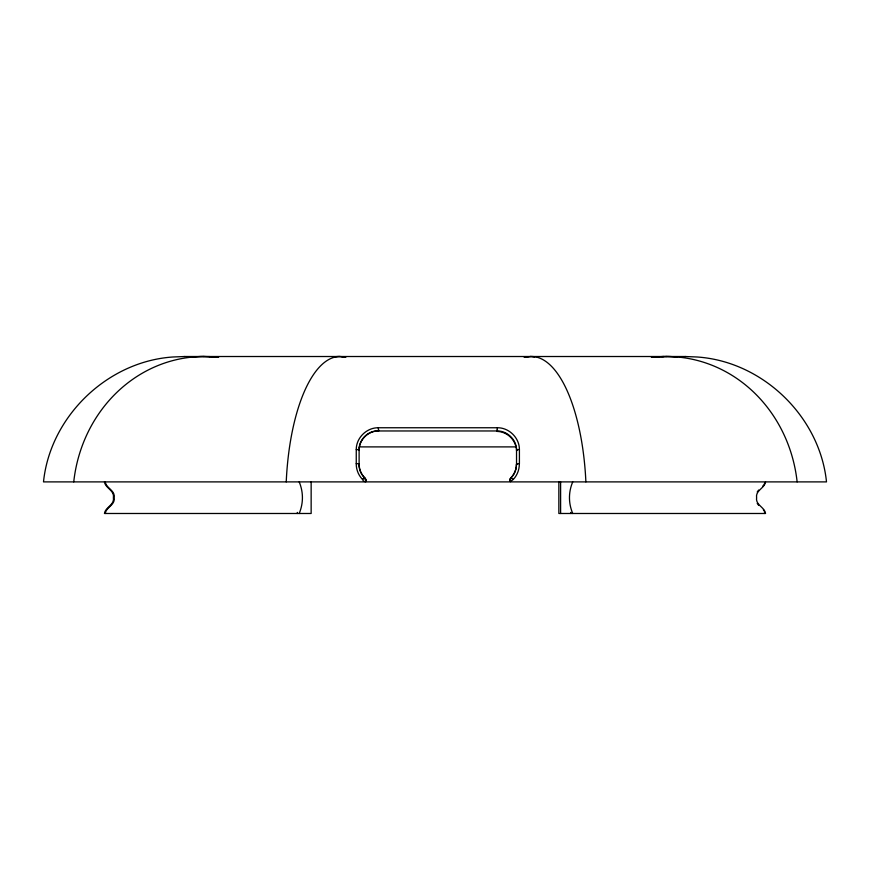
<?xml version="1.0" encoding="UTF-8"?>
<svg xmlns="http://www.w3.org/2000/svg" width="870" height="870" viewBox="0 0 870 870"><rect width="100%" height="100%" fill="white"/><g stroke="black" fill="none" stroke-linecap="round" stroke-linejoin="round"><path stroke-width="1.3" d="M356.254 463.645L356.254 449.583C356.167 437.904 366.64 427.583 378.287 427.757L497.401 427.757C509.037 427.583 519.499 437.914 519.412 449.583L519.412 463.645A2.382 0.598 0 0 0 516.53 464.232L516.53 450.41C516.823 440.002 507.449 430.726 497.085 430.965L378.559 430.965C368.195 430.726 358.831 440.002 359.114 450.41L359.114 464.232A20.869 20.097 -8.4 0 0 364.856 477.945L365.302 478.467A5.699 3.328 -44 0 1 365.443 478.62C367.02 480.871 364.041 483.579 362.518 479.457A23.697 22.935 -6.5 0 1 356.232 463.645A2.393 0.598 0 0 1 359.114 464.232L358.875 464.232M297.279 513.485L297.322 512.408M299.204 513.485C303.489 503.186 303.489 492.192 299.204 481.893M572.721 481.893C568.382 492.192 568.382 503.186 572.721 513.485M378.287 427.757L378.559 430.965A3.186 0.566 90 0 0 378.928 430.215M105.237 513.485C106.096 507.134 115.373 505.089 114.177 497.683C115.373 490.288 106.096 488.244 105.237 481.893M765.557 481.893C764.697 488.244 755.41 490.278 756.596 497.683C755.41 505.1 764.697 507.123 765.557 513.485L558.855 513.485L558.855 481.893M511.081 478.685L510.842 477.978A2.566 0.609 45 0 1 513.159 479.446L510.614 481.523L511.125 481.066M764.371 483.927L764.654 482.97M757.215 491.985L758.651 490.038M510.222 478.609L509.776 480.131L510.592 481.501M763.936 484.786L762.686 486.297M364.323 478.978L364.834 478.011A2.577 0.576 -45 0 0 362.518 479.457M516.301 447.365L516.323 447.354A18.694 17.965 -90 0 1 516.541 450.41L517.161 450.41M524.088 357.135L530.841 356.526M525.349 357.135L529.515 356.58M651.336 357.135L666.561 356.515M651.858 357.135L663.223 356.548M184.799 356.515L172.902 356.994C107.325 361.376 50.199 416.523 43.5 481.893L826.5 481.893C819.801 416.523 762.675 361.376 697.098 356.994L685.201 356.515M661.678 356.569L662.429 356.569M663.908 356.537L662.777 356.548M663.462 356.537L665.996 356.515M531.45 356.515L531.472 356.515A142.093 54.766 -90 0 1 585.88 481.893M184.614 356.515L685.386 356.515M203.439 356.515L218.142 357.135M204.004 356.515L209.594 356.602M360.169 446.897L516.008 446.897M358.875 450.41L359.114 450.41A18.792 18.15 -90 0 1 359.364 447.376M516.541 464.232L517.161 464.232M338.528 356.515L338.55 356.515A142.093 54.766 -90 0 0 333.993 356.994M286.23 481.893A142.093 53.994 90 0 1 339.855 356.515L344.65 357.135M339.159 356.526L339.789 356.548M340.507 356.526L345.912 357.135M209.159 356.613L218.664 357.135M758.651 505.339L757.215 503.393M763.36 509.809L763.936 510.592M764.371 511.451L764.763 513.485M104.444 481.893C105.303 488.244 114.59 490.278 113.404 497.683C114.59 505.1 105.303 507.123 104.444 513.485L311.145 513.485L311.145 481.893M497.401 427.757L497.172 430.911A3.186 0.62 90 0 1 496.683 430.215M570.753 512.408L570.796 513.485M560.606 481.893L560.606 513.485M73.743 481.893A142.093 131.12 90 0 1 203.95 356.515M192.553 356.994A142.093 131.435 90 0 1 203.395 356.515M530.145 356.515A142.093 53.994 90 0 1 534.593 356.994M666.05 356.515A142.093 131.12 -90 0 1 676.86 356.994M666.605 356.515A142.093 131.435 -90 0 1 797.137 481.893M510.777 477.913A19.02 18.27 -90 0 0 516.476 464.232A20.902 20.162 28.6 0 1 510.907 478.054M516.53 450.41A2.382 0.837 0 0 1 519.412 449.583M497.096 431.389A19.292 18.237 38.9 0 1 516.106 447.397M359.19 447.343A19.249 19.075 -60.9 0 1 378.57 430.791M356.254 449.583A2.403 0.848 0 0 1 359.114 450.41M364.769 478.032A19.075 18.629 -83.6 0 1 358.962 464.232M510.538 481.599A2.991 2.077 41.9 0 1 510.451 478.576M365.106 478.674A2.98 2.534 -15.8 0 1 365.672 481.86M519.314 463.645A23.718 23.001 27.7 0 1 513.235 479.522"/></g></svg>
